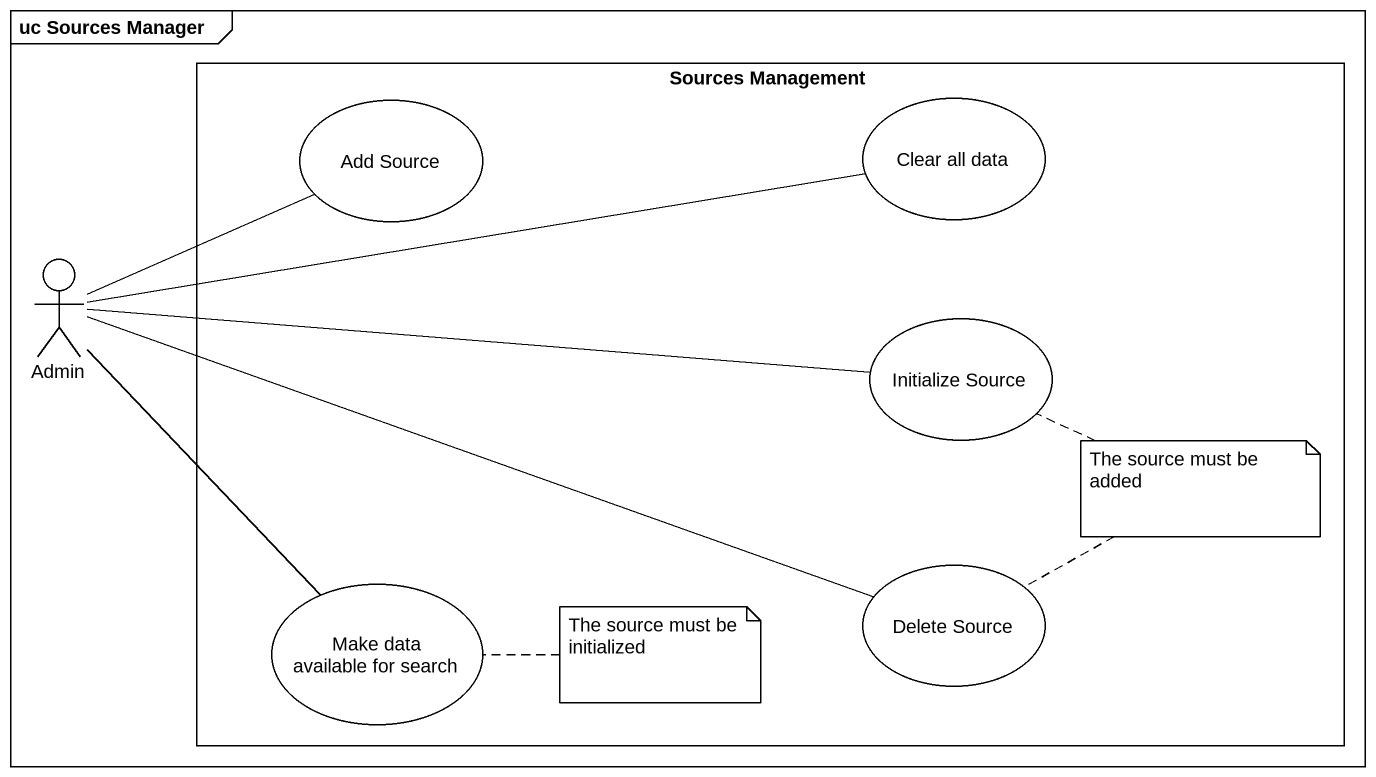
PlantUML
@startuml
mainframe uc Sources Manager
rectangle "Sources Management" as Sources_Management {
  usecase "Add Source" as Add_Source
  usecase "Clear all data" as Clear_all_data
  usecase "Initialize Source" as Initialize_Source
  usecase "Make data available for search" as Make_data_available_for
  usecase "Delete Source" as Delete_Source
}
actor Admin
Admin -right- Add_Source
Admin -right- Clear_all_data
Admin -right- Initialize_Source
Admin -- Make_data_available_for
Admin -right- Delete_Source
note as N1
  The source must be added
end note
N1 .. Initialize_Source
N1 .. Delete_Source
note right of Make_data_available_for : The source must be initialized
@enduml
